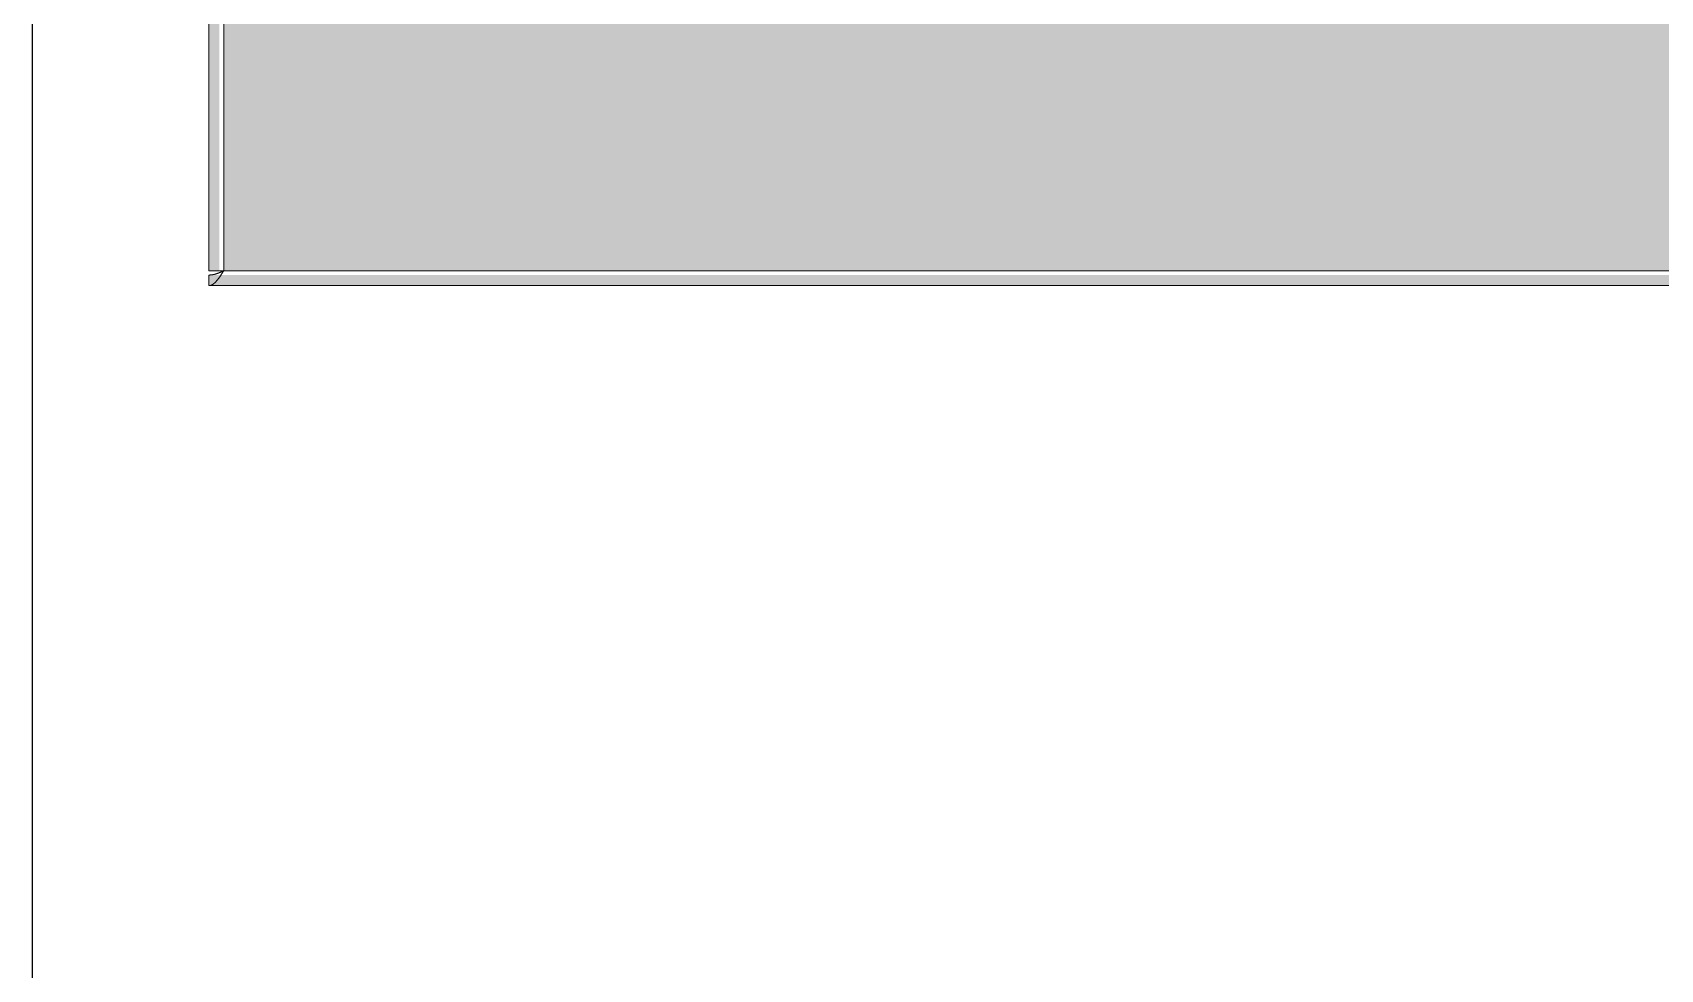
# Model space of a CAD drawing. Header units: millimetres. Extents: x 27500 to 33280, y -10980 to 420.
# Drawn here: x 27500 to 27730.8, y -6310 to -6177.1 of the extents above; entities that cross this region are included whole.
import ezdxf

# ---------------------------------------------------------------- set-up
doc = ezdxf.new("R2010")
doc.units = ezdxf.units.MM
for name, color, linetype, lineweight, true_color in [('CQEN_DETAIL', 7, 'Continuous', 5, 0x464d50), ('CQEN_HARDWARE', 7, 'Continuous', 5, 0x848c8f), ('CQEN_PLASTRON', 7, 'Continuous', 5, 0xd2d6d3)]:
    doc.layers.add(name, color=color, linetype=linetype, lineweight=lineweight, true_color=true_color)
doc.layers.add('LAYOUT_PARAMETERS', color=7, linetype='Continuous', plot=False)
doc.styles.add('LAYOUT_CONTACTOR_ARIAL', font='arial.ttf')
doc.styles.get("Standard").update_dxf_attribs({"font": 'arial.ttf'})

# ---------------------------------------------------------------- blocks, each defined once
blk = doc.blocks.new('SX_DYN_PLASTRON_BLANK_G001')
at = {"layer": 'CQEN_HARDWARE'}
for points in [[(0, 2.1), (0, 63.5), (1.5, 63.5), (1.5, 2.1)], [(833.5, 1.5), (833.5, 0), (0, 0), (0, 1.5)]]:
    blk.add_hatch(color=256, dxfattribs=at).paths.add_polyline_path(points)
at = {"layer": 'CQEN_PLASTRON'}
h = blk.add_hatch(color=256, dxfattribs=at)
h.paths.add_polyline_path([(2.1, 145.9), (881.9, 145.9), (881.9, 2.1), (2.1, 2.1)])
h.paths.add_polyline_path([(7.25, 76.36), (7.1, 75.78), (6.99, 75.2), (6.92, 74.6), (6.9, 74), (6.92, 73.4), (6.99, 72.8), (7.1, 72.22), (7.25, 71.64), (12.64, 66.25), (12.92, 66.17), (13.22, 66.1), (13.51, 66.04), (13.8, 65.99), (14.1, 65.95), (14.4, 65.92), (14.7, 65.91), (15, 65.9), (15.3, 65.91), (15.6, 65.92), (15.9, 65.95), (16.2, 65.99), (16.49, 66.04), (16.78, 66.1), (17.08, 66.17), (17.36, 66.25), (22.75, 71.64), (22.9, 72.22), (23.01, 72.8), (23.08, 73.4), (23.1, 74), (23.08, 74.6), (23.01, 75.2), (22.9, 75.78), (22.75, 76.36), (17.36, 81.75), (16.78, 81.9), (16.2, 82.01), (15.6, 82.08), (15, 82.1), (14.4, 82.08), (13.8, 82.01), (13.22, 81.9), (12.64, 81.75)], flags=0)
h = blk.add_hatch(color=256, dxfattribs=at)
h.paths.add_polyline_path([(881.9, 2.1), (881.9, 145.9), (2.1, 145.9), (2.1, 2.1)])
h.paths.add_polyline_path([(12.64, 66.25), (7.25, 71.64), (7.1, 72.22), (6.99, 72.8), (6.92, 73.4), (6.9, 74), (6.92, 74.6), (6.99, 75.2), (7.1, 75.78), (7.25, 76.36), (12.64, 81.75), (13.22, 81.9), (13.8, 82.01), (14.4, 82.08), (15, 82.1), (15.6, 82.08), (16.2, 82.01), (16.78, 81.9), (17.36, 81.75), (22.75, 76.36), (22.9, 75.78), (23.01, 75.2), (23.08, 74.6), (23.1, 74), (23.08, 73.4), (23.01, 72.8), (22.9, 72.22), (22.75, 71.64), (17.36, 66.25), (17.08, 66.17), (16.78, 66.1), (16.49, 66.04), (16.2, 65.99), (15.9, 65.95), (15.6, 65.92), (15.3, 65.91), (15, 65.9), (14.7, 65.91), (14.4, 65.92), (14.1, 65.95), (13.8, 65.99), (13.51, 66.04), (13.22, 66.1), (12.92, 66.17)], flags=0)
at = {"layer": 'CQEN_DETAIL'}
for p, q in [((0, 2.1), (0, 145.9)), ((2.1, 2.1), (2.1, 145.9)), ((881.9, 2.1), (2.1, 2.1)), ((884, 0), (0, 0))]:
    blk.add_line(p, q, dxfattribs=at)
for points in [[(0, 2.1), (0, 2.1), (0, 2.1), (0.01, 2.1), (0.01, 2.1), (0.01, 2.1), (0.02, 2.1), (0.02, 2.1), (0.03, 2.1), (0.04, 2.1), (0.04, 2.1), (0.05, 2.1), (0.06, 2.1), (0.07, 2.1), (0.08, 2.1), (0.09, 2.1), (0.1, 2.1), (0.12, 2.1), (0.13, 2.1), (0.15, 2.1), (0.16, 2.1), (0.18, 2.1), (0.19, 2.1), (0.21, 2.1), (0.23, 2.1), (0.25, 2.1), (0.27, 2.1), (0.29, 2.1), (0.31, 2.1), (0.33, 2.1), (0.36, 2.1), (0.38, 2.1), (0.4, 2.1), (0.43, 2.1), (0.45, 2.1), (0.48, 2.1), (0.51, 2.1), (0.53, 2.1), (0.56, 2.1), (0.59, 2.1), (0.62, 2.1), (0.65, 2.1), (0.68, 2.1), (0.71, 2.1), (0.74, 2.1), (0.77, 2.1), (0.8, 2.1), (0.83, 2.1), (0.87, 2.1), (0.9, 2.1), (0.93, 2.1), (0.97, 2.1), (1, 2.1), (1.04, 2.1), (1.08, 2.1), (1.11, 2.1), (1.15, 2.1), (1.18, 2.1), (1.22, 2.1), (1.26, 2.1), (1.3, 2.1), (1.34, 2.1), (1.37, 2.1), (1.41, 2.1), (1.45, 2.1), (1.49, 2.1), (1.53, 2.1), (1.57, 2.1), (1.61, 2.1), (1.65, 2.1), (1.69, 2.1), (1.73, 2.1), (1.77, 2.1), (1.81, 2.1), (1.85, 2.1), (1.89, 2.1), (1.94, 2.1), (1.98, 2.1), (2.02, 2.1), (2.06, 2.1), (2.1, 2.1)], [(2.1, 2.1), (2.07, 2.09), (2.05, 2.08), (2.02, 2.06), (1.99, 2.05), (1.97, 2.04), (1.94, 2.03), (1.92, 2.02), (1.89, 2.01), (1.86, 1.99), (1.84, 1.98), (1.81, 1.97), (1.78, 1.96), (1.76, 1.95), (1.73, 1.94), (1.71, 1.93), (1.68, 1.91), (1.65, 1.9), (1.63, 1.89), (1.6, 1.88), (1.58, 1.87), (1.55, 1.86), (1.52, 1.85), (1.5, 1.84), (1.47, 1.83), (1.44, 1.82), (1.42, 1.81), (1.39, 1.8), (1.37, 1.79), (1.34, 1.78), (1.31, 1.77), (1.29, 1.76), (1.26, 1.75), (1.23, 1.74), (1.21, 1.73), (1.18, 1.72), (1.16, 1.71), (1.13, 1.7), (1.1, 1.69), (1.08, 1.68), (1.05, 1.68), (1.02, 1.67), (1, 1.66), (0.97, 1.65), (0.95, 1.64), (0.92, 1.64), (0.89, 1.63), (0.87, 1.62), (0.84, 1.61), (0.81, 1.61), (0.79, 1.6), (0.76, 1.59), (0.74, 1.59), (0.71, 1.58), (0.68, 1.58), (0.66, 1.57), (0.63, 1.57), (0.6, 1.56), (0.58, 1.56), (0.55, 1.55), (0.53, 1.55), (0.5, 1.54), (0.47, 1.54), (0.45, 1.53), (0.42, 1.53), (0.39, 1.53), (0.37, 1.52), (0.34, 1.52), (0.32, 1.52), (0.29, 1.51), (0.26, 1.51), (0.24, 1.51), (0.21, 1.51), (0.18, 1.51), (0.16, 1.5), (0.13, 1.5), (0.11, 1.5), (0.08, 1.5), (0.05, 1.5), (0.03, 1.5), (0, 1.5)], [(2.1, 2.1), (2.07, 2.06), (2.05, 2.02), (2.02, 1.98), (1.99, 1.94), (1.97, 1.89), (1.94, 1.85), (1.92, 1.81), (1.89, 1.77), (1.86, 1.73), (1.84, 1.69), (1.81, 1.65), (1.78, 1.61), (1.76, 1.57), (1.73, 1.53), (1.71, 1.49), (1.68, 1.45), (1.65, 1.41), (1.63, 1.37), (1.6, 1.33), (1.58, 1.3), (1.55, 1.26), (1.52, 1.22), (1.5, 1.18), (1.47, 1.15), (1.44, 1.11), (1.42, 1.07), (1.39, 1.04), (1.37, 1), (1.34, 0.97), (1.31, 0.93), (1.29, 0.9), (1.26, 0.87), (1.23, 0.83), (1.21, 0.8), (1.18, 0.77), (1.16, 0.74), (1.13, 0.71), (1.1, 0.67), (1.08, 0.64), (1.05, 0.62), (1.02, 0.59), (1, 0.56), (0.97, 0.53), (0.95, 0.5), (0.92, 0.48), (0.89, 0.45), (0.87, 0.43), (0.84, 0.4), (0.81, 0.38), (0.79, 0.35), (0.76, 0.33), (0.74, 0.31), (0.71, 0.29), (0.68, 0.27), (0.66, 0.25), (0.63, 0.23), (0.6, 0.21), (0.58, 0.19), (0.55, 0.18), (0.53, 0.16), (0.5, 0.14), (0.47, 0.13), (0.45, 0.12), (0.42, 0.1), (0.39, 0.09), (0.37, 0.08), (0.34, 0.07), (0.32, 0.06), (0.29, 0.05), (0.26, 0.04), (0.24, 0.03), (0.21, 0.03), (0.18, 0.02), (0.16, 0.01), (0.13, 0.01), (0.11, 0.01), (0.08, 0), (0.05, 0), (0.03, 0), (0, 0)], [(0, 1.5), (0, 1.48), (0, 1.46), (0, 1.44), (0, 1.43), (0, 1.41), (0, 1.39), (0, 1.37), (0, 1.35), (0, 1.33), (0, 1.31), (0, 1.29), (0, 1.28), (0, 1.26), (0, 1.24), (0, 1.22), (0, 1.2), (0, 1.18), (0, 1.16), (0, 1.14), (0, 1.12), (0, 1.11), (0, 1.09), (0, 1.07), (0, 1.05), (0, 1.03), (0, 1.01), (0, 0.99), (0, 0.98), (0, 0.96), (0, 0.94), (0, 0.92), (0, 0.9), (0, 0.88), (0, 0.86), (0, 0.84), (0, 0.83), (0, 0.81), (0, 0.79), (0, 0.77), (0, 0.75), (0, 0.73), (0, 0.71), (0, 0.69), (0, 0.68), (0, 0.66), (0, 0.64), (0, 0.62), (0, 0.6), (0, 0.58), (0, 0.56), (0, 0.54), (0, 0.53), (0, 0.51), (0, 0.49), (0, 0.47), (0, 0.45), (0, 0.43), (0, 0.41), (0, 0.39), (0, 0.38), (0, 0.36), (0, 0.34), (0, 0.32), (0, 0.3), (0, 0.28), (0, 0.26), (0, 0.24), (0, 0.23), (0, 0.21), (0, 0.19), (0, 0.17), (0, 0.15), (0, 0.13), (0, 0.11), (0, 0.09), (0, 0.08), (0, 0.06), (0, 0.04), (0, 0.02), (0, 0)]]:
    blk.add_lwpolyline(points, dxfattribs=at)
blk = doc.blocks.new('*U496')
blk.add_blockref('SX_DYN_PLASTRON_BLANK_G001', (0, 0))
at = {"flags": 1}
for tag in ['WIDTH_MM', 'SOURCE_BLOCK', 'MODEL', 'HEIGHT_MM']:
    blk.add_attdef(tag, (0, 0), '', height=1, dxfattribs=at)
at = {"layer": 'LAYOUT_PARAMETERS', "style": 'LAYOUT_CONTACTOR_ARIAL', "flags": 1}
for tag in ['ARTICLE', 'VIEW', 'SOURCE', 'CABINET_SECTION_WIDTH_MM', 'ROW_PITCH_MM', 'PLASTRON_WIDTH_MM', 'PLASTRON_HEIGHT_MM', 'ROWS', 'NOTE']:
    blk.add_attdef(tag, (0, 0), '', height=1.7, dxfattribs=at)

msp = doc.modelspace()

# ---------------------------------------------------------------- linework, layer by layer
at = {"color": 8}
msp.add_lwpolyline([(27500, -6000), (28930, -6000), (28930, -8480), (27500, -8480)], close=True, dxfattribs=at)

# ---------------------------------------------------------------- block references
msp.add_blockref('*U496', (27525, -6213))

doc.saveas('drawing.dxf')
